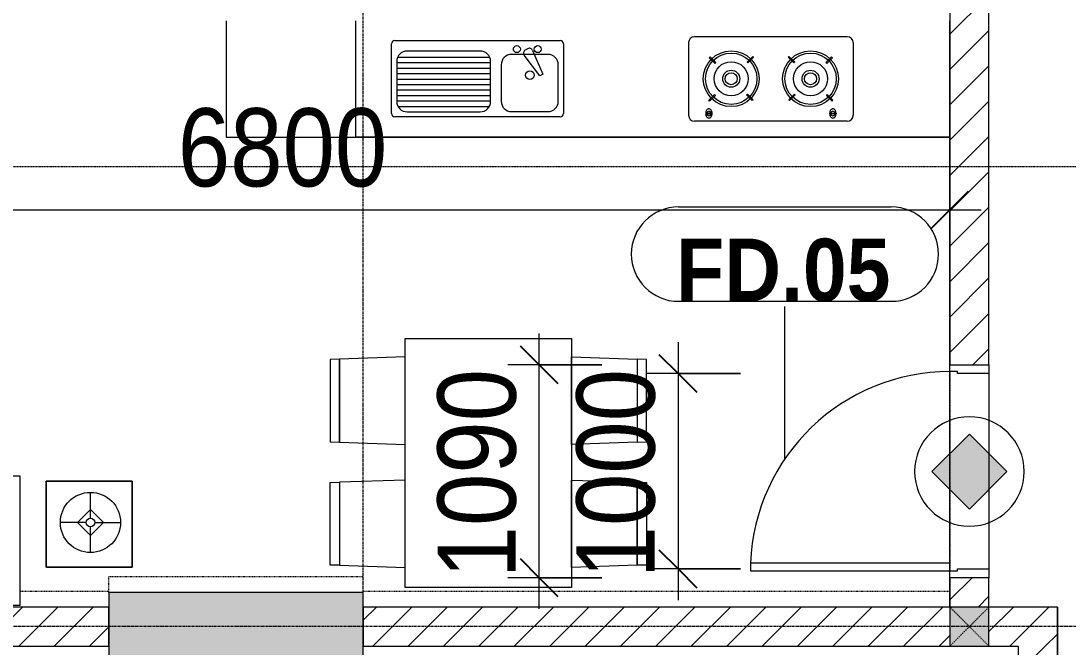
# Model space of a CAD drawing. Header units: millimetres. Extents: x 1591 to 240306, y -15958 to 82755.
# Drawn here: x 48104 to 53459, y 45232 to 48437 of the extents above; entities that cross this region are included whole.
import ezdxf

# ---------------------------------------------------------------- set-up
doc = ezdxf.new("R2010")
doc.units = ezdxf.units.MM
for name, pattern in [('Dash', [6, 3, -3]), ('Dash 1_8_', [6.35, 3.175, -3.175]), ('Dash Dot 3_16_', [7.9375, 4.7625, -1.5875, 0, -1.5875]), ('Grid Line', [22.225, 12.7, -3.175, 3.175, -3.175])]:
    doc.linetypes.add(name, pattern=pattern)
for name, color, linetype, lineweight in [('0-1', 7, 'Continuous', 5), ('A-ANNO-DIMS', 211, 'Continuous', 9), ('A-ANNO-DIMS-160', 211, 'Continuous', 9), ('A-ANNO-NOTE', 131, 'Continuous', 9), ('A-AREA', 32, 'Dash 1_8_', 9), ('A-DETL-GENF-2', 1, 'Continuous', 9), ('A-DOOR-3', 1, 'Continuous', 9), ('A-DOOR-FRAM-1', 1, 'Continuous', 9), ('A-DOOR-IDEN', 31, 'Continuous', 9), ('A-FLOR', 192, 'Continuous', 9), ('A-FLOR-2', 9, 'Continuous', 9), ('A-WALL', 113, 'Continuous', 9), ('A-WALL-3', 113, 'Continuous', 18), ('A-WALL-PATT-2', 111, 'Continuous', 9), ('G-ANNO-SYMB-1', 111, 'Dash Dot 3_16_', 18), ('I-FURN', 30, 'Continuous', 9), ('I-FURN-1', 254, 'Continuous', 9), ('S-COLS', 52, 'Continuous', 9), ('S-COLS-1', 52, 'Continuous', 5), ('S-COLS-2', 7, 'Continuous', 18), ('S-COLS-5', 52, 'Continuous', 18), ('S-COLS-HDLN', 52, 'Dash', 9), ('S-GRID-1', 1, 'Grid Line', 9)]:
    doc.layers.add(name, color=color, linetype=linetype, lineweight=lineweight)
doc.styles.add('Arial_B_3', font='arialbd_0.ttf', dxfattribs={"width": 0.9, "height": 320})
doc.styles.add('UTM Avo', font='UTM Avo.ttf', dxfattribs={"width": 0.9, "height": 400})
doc.dimstyles.new('1_Dim_chi_tiet_2_5_1', dxfattribs={"dimscale": 304.8, "dimtxt": 399.720379, "dimasz": 0.629921, "dimexe": 0.524934, "dimexo": 0.0625, "dimgap": 0.052493, "dimtad": 1, "dimdec": 0, "dimrnd": 5, "dimzin": 0, "dimdsep": 46, "dimtxsty": 'UTM Avo', "dimblk1": 'OBLIQUE', "dimblk2": 'OBLIQUE', "dimsah": 1, "dimcen": 0.09, "dimdle": 0.524934, "dimazin": 0, "dimtfac": 1, "dimtdec": 4, "dimtix": 1, "dimtmove": 0, "dimatfit": 3, "dimfxl": 1.049869, "dimfxlon": 1, "dimtvp": 1, "dimtolj": 1, "dimtzin": 0, "dimarcsym": 2})
pattern_1 = [(45, (11001.35, 0), (-90.50967, 90.50967), [])]

# ---------------------------------------------------------------- blocks, each defined once
blk = doc.blocks.new('NCV_TKTC_KET CAU_rvt-1-TKCS_MB TẦNG 3-4')
at = {"layer": 'S-COLS-1'}
blk.add_hatch(color=256, dxfattribs=at).paths.add_polyline_path([(38852.6, 45161.9), (38852.6, 45511.9), (37552.6, 45511.9), (37552.6, 45161.9), (38382.5, 45161.9)])
at = {"layer": 'S-COLS-2'}
for p, q in [((37552.6, 45511.9), (37552.6, 45161.9)), ((38852.6, 45511.9), (37552.6, 45511.9)), ((38852.6, 45161.9), (38852.6, 45511.9))]:
    blk.add_line(p, q, dxfattribs=at)
blk = doc.blocks.new('LOBBY_SOFA_1 - LOBBY_SOFA_1-901220-TKCS_MB TẦNG 3-4')
at = {"layer": 'I-FURN'}
for p, q in [((-2556, 0), (-2556, -660)), ((-708, 0), (-2556, 0)), ((-708, -660), (-708, 0)), ((-2457, -66), (-2457, -660)), ((-807, -66), (-2457, -66)), ((-807, -660), (-807, -66)), ((-807, -143), (-2457, -143)), ((-1907, -143), (-1907, -660)), ((-1357, -143), (-1357, -660)), ((-3128.2, -193.5), (-2688.2, -193.5)), ((-3128.2, -633.5), (-3128.2, -193.5)), ((-2688.2, -193.5), (-2688.2, -633.5)), ((-2915.4, -269), (-2915.4, -401)), ((-2915.4, -357), (-2981.4, -423)), ((-2849.4, -423), (-2915.4, -357)), ((-2937.4, -423), (-3069.4, -423)), ((-2981.4, -423), (-2915.4, -489)), ((-2915.4, -489), (-2849.4, -423)), ((-2893.4, -423), (-2761.4, -423)), ((-2915.4, -445), (-2915.4, -577)), ((-2688.2, -633.5), (-3128.2, -633.5)), ((-2556, -660), (-708, -660)), ((-2172.3, -1064.5), (-2172.3, -1504.5)), ((-1160.3, -1020.5), (-2128.3, -1020.5)), ((-1116.3, -1504.5), (-1116.3, -1064.5)), ((-2128.3, -1548.5), (-1160.3, -1548.5))]:
    blk.add_line(p, q, dxfattribs=at)
for radius in [154, 22]:
    blk.add_circle((-2915.4, -423), radius, dxfattribs=at)
for centre, start, end in [((-2128.3, -1064.5), 90, 180), ((-1160.3, -1064.5), 0, 90), ((-2128.3, -1504.5), 180, 270), ((-1160.3, -1504.5), 270, 0)]:
    blk.add_arc(centre, 44, start, end, dxfattribs=at)
at = {"layer": 'I-FURN-1'}
for p, q in [((-708, 0), (-2556, 0)), ((-2556, 0), (-2556, -660)), ((-708, -660), (-708, 0)), ((-2688.2, -193.5), (-3128.2, -193.5)), ((-3128.2, -193.5), (-3128.2, -633.5)), ((-2688.2, -633.5), (-2688.2, -193.5)), ((-3128.2, -633.5), (-2688.2, -633.5)), ((-2556, -660), (-708, -660)), ((-2172.3, -1064.5), (-2172.3, -1504.5)), ((-1160.3, -1020.5), (-2128.3, -1020.5)), ((-1116.3, -1504.5), (-1116.3, -1064.5)), ((-2128.3, -1548.5), (-1160.3, -1548.5))]:
    blk.add_line(p, q, dxfattribs=at)
for centre, start, end in [((-2128.3, -1064.5), 90, 180), ((-1160.3, -1064.5), 0, 90), ((-2128.3, -1504.5), 180, 270), ((-1160.3, -1504.5), 270, 0)]:
    blk.add_arc(centre, 44, start, end, dxfattribs=at)
blk = doc.blocks.new('HE BEP A1 - HE BEP A 2-V192-TKCS_MB TẦNG 3-4')
at = {"layer": 'I-FURN'}
for p, q in [((0, 594.4), (0, 0)), ((662.4, 0), (662.4, 594.4)), ((662.4, 0), (662.4, 594.4)), ((862.4, 494.4), (1706.9, 494.4)), ((2364, 483.2), (2364, 111.2)), ((3175.6, 513.2), (2394, 513.2)), ((3205.6, 483.2), (3205.6, 111.2)), ((844.9, 120.7), (844.9, 476.9)), ((1298.3, 440.1), (924.9, 440.1)), ((1541.1, 452.3), (1528.6, 445.1)), ((1566.6, 443.1), (1618.1, 322.3)), ((1724.4, 476.9), (1724.4, 120.7)), ((871.5, 386.8), (871.5, 182.3)), ((871.5, 380.9), (1351.6, 380.9)), ((876.4, 408.9), (1346.8, 408.9)), ((1351.6, 182.3), (1351.6, 386.8)), ((1644.4, 423.2), (1459, 423.2)), ((1602.7, 313.4), (1523.8, 418.4)), ((2474.5, 410.3), (2470.1, 405.9)), ((2470.1, 405.9), (2499.2, 376.7)), ((2503.6, 381.1), (2474.5, 410.3)), ((2499.2, 376.7), (2503.6, 381.1)), ((2692.1, 413), (2663, 383.9)), ((2663, 383.9), (2667.3, 379.5)), ((2667.3, 379.5), (2696.5, 408.6)), ((2696.5, 408.6), (2692.1, 413)), ((2873.2, 408.6), (2877.5, 413)), ((2902.3, 379.5), (2873.2, 408.6)), ((2877.5, 413), (2906.7, 383.9)), ((2906.7, 383.9), (2902.3, 379.5)), ((3066, 381.1), (3095.1, 410.3)), ((3070.4, 376.7), (3066, 381.1)), ((3099.5, 405.9), (3070.4, 376.7)), ((3095.1, 410.3), (3099.5, 405.9)), ((871.5, 352.9), (1351.6, 352.9)), ((871.5, 324.9), (1351.6, 324.9)), ((1405.6, 369.9), (1405.6, 183.2)), ((1618.1, 322.3), (1602.7, 313.4)), ((1697.8, 183.2), (1697.8, 369.9)), ((871.5, 296.9), (1351.6, 296.9)), ((871.5, 268.9), (1351.6, 268.9)), ((871.5, 240.9), (1351.6, 240.9)), ((2467.4, 188.3), (2496.5, 217.4)), ((2496.5, 217.4), (2500.9, 213)), ((2660.2, 215.8), (2664.6, 220.2)), ((2689.3, 186.7), (2660.2, 215.8)), ((2664.6, 220.2), (2693.7, 191.1)), ((2905, 220.2), (2875.9, 191.1)), ((2880.3, 186.7), (2909.4, 215.8)), ((2909.4, 215.8), (2905, 220.2)), ((3073.1, 217.4), (3068.7, 213)), ((3102.3, 188.3), (3073.1, 217.4)), ((871.5, 212.9), (1351.6, 212.9)), ((871.5, 184.9), (1351.6, 184.9)), ((2471.8, 183.9), (2467.4, 188.3)), ((2500.9, 213), (2471.8, 183.9)), ((2693.7, 191.1), (2689.3, 186.7)), ((2875.9, 191.1), (2880.3, 186.7)), ((3068.7, 213), (3097.9, 183.9)), ((3097.9, 183.9), (3102.3, 188.3)), ((877.9, 156.9), (1345.2, 156.9)), ((924.9, 128.9), (1298.3, 128.9)), ((1459, 129.9), (1644.4, 129.9)), ((2451.6, 122.3), (2451.6, 118.3)), ((2484.1, 122.3), (2451.6, 122.3)), ((2451.6, 118.3), (2484.1, 118.3)), ((2484.1, 118.3), (2484.1, 122.3)), ((3085.5, 118.3), (3085.5, 122.3)), ((3085.5, 122.3), (3118, 122.3)), ((3118, 118.3), (3085.5, 118.3)), ((3118, 122.3), (3118, 118.3)), ((1706.9, 103.2), (862.4, 103.2)), ((3175.6, 81.2), (2394, 81.2)), ((0, 0), (662.4, 0)), ((3700, 0), (662.4, 0))]:
    blk.add_line(p, q, dxfattribs=at)
for centre, radius in [((1485.9, 449.9), 17.8), ((1592.6, 449.9), 17.8), ((2581.9, 298.5), 142.6), ((2581.9, 298.5), 131.3), ((2987.7, 298.5), 142.6), ((2987.7, 298.5), 131.3), ((2581.9, 298.5), 87.2), ((2987.7, 298.5), 87.2), ((1552.8, 316.6), 22.2), ((2581.9, 298.5), 43.6), ((2581.9, 298.5), 30.9), ((2987.7, 298.5), 43.6), ((2987.7, 298.5), 30.9)]:
    blk.add_circle(centre, radius, dxfattribs=at)
for centre, radius, start, end in [((862.4, 476.9), 17.5, 90, 180), ((1706.9, 476.9), 17.5, 0, 90), ((2394, 483.2), 30, 90, 180), ((3175.6, 483.2), 30, 360, 90), ((924.9, 386.8), 53.3, 90, 180), ((1298.3, 386.8), 53.3, 360, 90), ((1537.5, 429.7), 17.8, 119.9521, 219.4618), ((1549.9, 436.9), 17.8, 20.5379, 119.9521), ((1459, 369.9), 53.3, 90, 180), ((1644.4, 369.9), 53.3, 360, 90), ((924.9, 182.3), 53.3, 180, 270), ((1298.3, 182.3), 53.3, 270, 360), ((1459, 183.2), 53.3, 180, 270), ((1644.4, 183.2), 53.3, 270, 360), ((862.4, 120.7), 17.5, 180, 270), ((1706.9, 120.7), 17.5, 270, 360), ((2394, 111.2), 30, 180, 270), ((2485.1, 120.7), 33.5, 163.9419, 180), ((2485.1, 120.7), 33.5, 180, 196.0581), ((2476.6, 123.1), 24.7, 145.204, 163.9419), ((2476.6, 118.2), 24.7, 196.0581, 214.796), ((2467.8, 120.3), 11.6, 9.9102, 170.0898), ((2467.8, 120.3), 11.6, 189.7177, 350.2823), ((2471.3, 126.9), 18.1, 120.7976, 145.204), ((2467.9, 132.6), 11.5, 90, 120.7976), ((2467.9, 132.6), 11.5, 59.2024, 90), ((2464.5, 126.9), 18.1, 34.796, 59.2024), ((2459.1, 123.1), 24.7, 16.0581, 34.796), ((2459.1, 118.2), 24.7, 325.204, 343.9419), ((2450.6, 120.7), 33.5, 0, 16.0581), ((2450.6, 120.7), 33.5, 343.9419, 0), ((3119, 120.7), 33.5, 163.9419, 180), ((3119, 120.7), 33.5, 180, 196.0581), ((3110.5, 123.1), 24.7, 145.204, 163.9419), ((3110.5, 118.2), 24.7, 196.0581, 214.796), ((3105.2, 126.9), 18.1, 120.7976, 145.204), ((3101.8, 120.3), 11.6, 9.9102, 170.0898), ((3101.8, 120.3), 11.6, 189.7177, 350.2823), ((3101.8, 132.6), 11.5, 90, 120.7976), ((3101.8, 132.6), 11.5, 59.2024, 90), ((3098.4, 126.9), 18.1, 34.796, 59.2024), ((3093, 123.1), 24.7, 16.0581, 34.796), ((3093, 118.2), 24.7, 325.204, 343.9419), ((3084.5, 120.7), 33.5, 0, 16.0581), ((3084.5, 120.7), 33.5, 343.9419, 0), ((3175.6, 111.2), 30, 270, 0), ((2471.3, 114.5), 18.1, 214.796, 239.2024), ((2467.9, 108.8), 11.5, 239.2024, 270), ((2467.9, 108.8), 11.5, 270, 300.7976), ((2464.5, 114.5), 18.1, 300.7976, 325.204), ((3105.2, 114.5), 18.1, 214.796, 239.2024), ((3101.8, 108.8), 11.5, 239.2024, 270), ((3101.8, 108.8), 11.5, 270, 300.7976), ((3098.4, 114.5), 18.1, 300.7976, 325.204)]:
    blk.add_arc(centre, radius, start, end, dxfattribs=at)
at = {"layer": 'I-FURN-1'}
for p, q in [((0, 594.4), (0, 0)), ((0, 0), (3700, 0))]:
    blk.add_line(p, q, dxfattribs=at)
blk = doc.blocks.new('RES_BAN AN 1 - RES_BAN AN 1-885813-TKCS_MB TẦNG 3-4')
at = {"layer": 'I-FURN-1'}
for p, q in [((-425, 1275), (425, 1275)), ((-425, 0), (-425, 1275)), ((425, 1275), (425, 0)), ((-425, 1180), (-761.9, 1168.8)), ((-425, 732.5), (-425, 1180)), ((425, 1180), (761.9, 1168.8)), ((425, 732.5), (425, 1180)), ((-761.9, 1168.8), (-809.6, 1167.2)), ((-809.6, 1167.2), (-809.6, 745.3)), ((-761.9, 1168.8), (-761.9, 743.8)), ((-761.9, 743.8), (-761.9, 1168.8)), ((761.9, 1168.8), (761.9, 743.8)), ((761.9, 1168.8), (761.9, 743.8)), ((809.6, 1167.2), (761.9, 1168.8)), ((809.6, 745.3), (809.6, 1167.2)), ((-809.6, 745.3), (-761.9, 743.8)), ((-761.9, 743.8), (-425, 732.5)), ((761.9, 743.8), (425, 732.5)), ((761.9, 743.8), (809.6, 745.3)), ((-809.6, 536.9), (-761.9, 538.5)), ((-809.6, 115.1), (-809.6, 536.9)), ((-425, 549.7), (-761.9, 538.5)), ((-761.9, 538.5), (-761.9, 113.5)), ((-761.9, 538.5), (-761.9, 113.5)), ((-425, 102.3), (-425, 549.7)), ((425, 549.7), (761.9, 538.5)), ((425, 102.3), (425, 549.7)), ((761.9, 538.5), (761.9, 113.5)), ((761.9, 538.5), (809.6, 536.9)), ((761.9, 113.5), (761.9, 538.5)), ((809.6, 536.9), (809.6, 115.1)), ((-761.9, 113.5), (-809.6, 115.1)), ((-761.9, 113.5), (-425, 102.3)), ((761.9, 113.5), (425, 102.3)), ((809.6, 115.1), (761.9, 113.5)), ((425, 0), (-425, 0))]:
    blk.add_line(p, q, dxfattribs=at)
blk = doc.blocks.new('NCV_TKTC_TANG 3 - 4_rvt-2-TKCS_MB TẦNG 3-4')
at = {"layer": 'A-FLOR-2'}
for p, q in [((41852.6, 47842.6), (41852.6, 48436.9)), ((41852.6, 45436.9), (41852.6, 47842.6))]:
    blk.add_line(p, q, dxfattribs=at)
at = {"layer": 'I-FURN-1'}
for name, p in [('HE BEP A1 - HE BEP A 2-V192-TKCS_MB TẦNG 3-4', (38152.6, 47842.6)), ('RES_BAN AN 1 - RES_BAN AN 1-885813-TKCS_MB TẦNG 3-4', (39492.6, 45536.9))]:
    blk.add_blockref(name, p, dxfattribs=at)
at = {"layer": 'I-FURN-1', "rotation": 180}
blk.add_blockref('LOBBY_SOFA_1 - LOBBY_SOFA_1-901220-TKCS_MB TẦNG 3-4', (34542.6, 45446.9), dxfattribs=at)
blk = doc.blocks.new('G1_SOF - BO TRU - 200x200-3054293-TKCS_MB TẦNG 3-4')
at = {"layer": 'S-COLS'}
blk.add_hatch(color=256, dxfattribs=at).paths.add_polyline_path([(100, -100), (100, 100), (-100, 100), (-100, -100)])
at = {"layer": 'S-COLS-5'}
for p, q in [((100, 100), (-100, 100)), ((-100, 100), (-100, -100)), ((100, -100), (100, 100)), ((-100, -100), (100, -100))]:
    blk.add_line(p, q, dxfattribs=at)
at = {"layer": 'S-COLS-HDLN'}
for p, q in [((100, 100), (-100, -100)), ((-100, 100), (100, -100))]:
    blk.add_line(p, q, dxfattribs=at)
blk = doc.blocks.new('FD_05 - FD_05-1000x2200mm-835433-TKCS_MB TẦNG 3-4')
at = {"layer": 'A-DETL-GENF-2'}
for p, q in [((510, -100), (470, -100)), ((470, -100), (470, -1120)), ((510, -1120), (510, -100)), ((470, -1120), (510, -1120))]:
    blk.add_line(p, q, dxfattribs=at)
blk.add_arc((510, -100), 1020, 180, 267.7525, dxfattribs=at)
at = {"layer": 'A-DOOR-FRAM-1'}
for p, q in [((-545, 100), (-500, 100)), ((-545, -100), (-545, 100)), ((-500, 100), (-500, -60)), ((500, 100), (545, 100)), ((500, -60), (500, 100)), ((545, 100), (545, -100)), ((-510, -100), (-545, -100)), ((-500, -60), (-510, -60)), ((-510, -60), (-510, -100)), ((510, -60), (500, -60)), ((510, -100), (510, -60)), ((545, -100), (510, -100))]:
    blk.add_line(p, q, dxfattribs=at)
blk = doc.blocks.new('HDNDCT_GHI CHÚ CỬA CHỐNG CHÁY EI30 - HDNDCT_GHI CHÚ CỬA CHỐNG CHÁY EI30-2461928-TKCS_MB TẦNG 3-4')
at = {"layer": 'A-ANNO-NOTE'}
blk.add_hatch(color=256, dxfattribs=at).paths.add_polyline_path([(-1.2, 0), (0, 1.2), (1.2, 0), (0, -1.2)])
for p, q in [((0, 1.2), (-1.2, 0)), ((1.2, 0), (0, 1.2)), ((-1.2, 0), (0, -1.2)), ((0, -1.2), (1.2, 0))]:
    blk.add_line(p, q, dxfattribs=at)
for start, end in [(360, 180), (180, 360)]:
    blk.add_arc((0, 0), 1.75, start, end, dxfattribs=at)
blk = doc.blocks.new('DIMBLOCK278-TKCS_MB TẦNG 3-4')
at = {"layer": 'A-ANNO-DIMS-160'}
for p, q in [((51464.1, 46791.9), (51464.1, 45471.9)), ((51784.1, 46631.9), (51304.1, 46631.9)), ((51464.1, 46631.9), (51784.1, 46631.9)), ((51784.1, 45631.9), (51304.1, 45631.9)), ((51464.1, 45631.9), (51784.1, 45631.9))]:
    blk.add_line(p, q, dxfattribs=at)
at = {"layer": 'A-ANNO-DIMS-160', "lineweight": 25}
for p, q in [((51464.1, 46631.9), (51368.1, 46727.9)), ((51464.1, 46631.9), (51560.1, 46535.9)), ((51464.1, 45631.9), (51368.1, 45727.9)), ((51464.1, 45631.9), (51560.1, 45535.9))]:
    blk.add_line(p, q, dxfattribs=at)
at = {"layer": 'A-ANNO-DIMS-160', "color": 0, "insert": (50944.5, 45584.2), "char_height": 400, "width": 1314.636, "attachment_point": 1, "rotation": 90, "line_spacing_factor": 1.110334, "style": 'UTM Avo'}
blk.add_mtext('1000', dxfattribs=at)
blk = doc.blocks.new('_Oblique')
at = {"color": 0, "linetype": 'ByBlock', "lineweight": -2}
blk.add_line((-0.5, -0.5), (0.5, 0.5), dxfattribs=at)
blk = doc.blocks.new('DIMBLOCK279-TKCS_MB TẦNG 3-4')
at = {"layer": 'A-ANNO-DIMS-160'}
for p, q in [((50753.7, 45426.9), (50753.7, 46836.9)), ((51073.7, 46676.9), (50593.7, 46676.9)), ((50753.7, 46676.9), (51073.7, 46676.9)), ((51073.7, 45586.9), (50593.7, 45586.9)), ((50753.7, 45586.9), (51073.7, 45586.9))]:
    blk.add_line(p, q, dxfattribs=at)
at = {"layer": 'A-ANNO-DIMS-160', "lineweight": 25}
for p, q in [((50753.7, 46676.9), (50657.7, 46772.9)), ((50753.7, 46676.9), (50849.7, 46580.9)), ((50753.7, 45586.9), (50657.7, 45682.9)), ((50753.7, 45586.9), (50849.7, 45490.9))]:
    blk.add_line(p, q, dxfattribs=at)
at = {"layer": 'A-ANNO-DIMS-160', "color": 0, "insert": (50234.1, 45584.2), "char_height": 400, "width": 1314.636, "attachment_point": 1, "rotation": 90, "line_spacing_factor": 1.110334, "style": 'UTM Avo'}
blk.add_mtext('1090', dxfattribs=at)
blk = doc.blocks.new('STN_Door Tag - STN_Door Tag-1788670-TKCS_MB TẦNG 3-4')
at = {"layer": 'A-DOOR-IDEN'}
for p, q in [((-3.37, 1.495), (3.431, 1.495)), ((-3.37, -1.524), (3.431, -1.524))]:
    blk.add_line(p, q, dxfattribs=at)
for centre, start, end in [((-3.37, -0.015), 90, 270), ((3.431, -0.015), 270, 90)]:
    blk.add_arc(centre, 1.509, start, end, dxfattribs=at)
blk = doc.blocks.new('DIMBLOCK320-TKCS_MB TẦNG 3-4')
at = {"layer": 'A-ANNO-DIMS-160'}
for p, q in [((46053.9, 47790.3), (46053.9, 47310.3)), ((46053.9, 47470.3), (46053.9, 47790.3)), ((52854, 47790.3), (52854, 47310.3)), ((52854, 47470.3), (52854, 47790.3)), ((45893.9, 47470.3), (53014, 47470.3))]:
    blk.add_line(p, q, dxfattribs=at)
at = {"layer": 'A-ANNO-DIMS-160', "lineweight": 25}
for p, q in [((46053.9, 47470.3), (46149.9, 47566.3)), ((52854, 47470.3), (52950, 47566.3)), ((46053.9, 47470.3), (45957.9, 47374.3)), ((52854, 47470.3), (52758, 47374.3))]:
    blk.add_line(p, q, dxfattribs=at)
at = {"layer": 'A-ANNO-DIMS-160', "color": 0, "insert": (48906.2, 47989.9), "char_height": 400, "width": 1314.636, "attachment_point": 1, "line_spacing_factor": 1.110334, "style": 'UTM Avo'}
blk.add_mtext('6800', dxfattribs=at)

msp = doc.modelspace()

# ---------------------------------------------------------------- hatches: boundary and pattern name
at = {"layer": 'A-WALL-PATT-2'}
h = msp.add_hatch(dxfattribs=at)
h.set_pattern_fill('FP_1', color=256, style=0, pattern_type=2)
h.set_pattern_definition(pattern_1)
h.paths.add_polyline_path([(53054, 45436.9), (53054, 45586.9), (52854, 45586.9), (52854, 45436.9)])
h.paths.add_polyline_path([(53054, 46676.9), (53054, 49486.9), (52854, 49486.9), (52854, 46676.9)])
h = msp.add_hatch(dxfattribs=at)
h.set_pattern_fill('FP_1', color=256, style=0, pattern_type=2)
h.set_pattern_definition(pattern_1)
h.paths.add_polyline_path([(48553.9, 45236.9), (48553.9, 45436.9), (45353.9, 45436.9), (45353.9, 45236.9), (47178.9, 45236.9), (47178.9, 45240.3), (47228.9, 45240.3), (47228.9, 45236.9), (47771.8, 45236.9)])
h = msp.add_hatch(dxfattribs=at)
h.set_pattern_fill('FP_1', color=256, style=0, pattern_type=2)
h.set_pattern_definition(pattern_1)
h.paths.add_polyline_path([(53403.9, 45236.9), (53403.9, 45436.9), (53054, 45436.9), (53054, 45236.9), (53203.9, 45236.9)])
h.paths.add_polyline_path([(52607.9, 45236.9), (52854, 45236.9), (52854, 45436.9), (49853.9, 45436.9), (49853.9, 45236.9)])
h = msp.add_hatch(dxfattribs=at)
h.set_pattern_fill('FP_1', color=256, style=0, pattern_type=2)
h.set_pattern_definition(pattern_1)
h.paths.add_polyline_path([(53403.9, 42336.9), (53403.9, 45236.9), (53203.9, 45236.9), (53203.9, 42336.9)])

# ---------------------------------------------------------------- linework, layer by layer
at = {"layer": 'A-AREA'}
for p, q in [((52854, 48436.9), (52854, 47842.6)), ((52854, 47842.6), (52854, 46897.3)), ((52854, 46641.9), (52854, 45621.9)), ((48553.9, 45593.4), (49853.9, 45593.4)), ((48553.9, 45511.9), (48553.9, 45593.4)), ((48553.9, 45516.8), (48099.9, 45516.8)), ((52854, 45516.8), (49853.9, 45516.8))]:
    msp.add_line(p, q, dxfattribs=at)
at = {"layer": 'A-DOOR-IDEN'}
msp.add_line((52010.6, 46196.6), (52010.6, 46975.3), dxfattribs=at)
at = {"layer": 'A-FLOR'}
msp.add_line((53404, 45436.9), (53404, 42336.9), dxfattribs=at)
at = {"layer": 'A-WALL'}
for p, q in [((52854, 45621.9), (52854, 46641.9)), ((53054, 46631.9), (53054, 45631.9))]:
    msp.add_line(p, q, dxfattribs=at)
at = {"layer": 'A-WALL-3'}
for p, q in [((52854, 50336.9), (52854, 46676.9)), ((53054, 46676.9), (53054, 49486.9)), ((52854, 46676.9), (53054, 46676.9)), ((52854, 45586.9), (52854, 45436.9)), ((53054, 45586.9), (52854, 45586.9)), ((53054, 45436.9), (53054, 45586.9)), ((48553.9, 45436.9), (46053.9, 45436.9)), ((48553.9, 45236.9), (48553.9, 45436.9)), ((52854, 45436.9), (49853.9, 45436.9)), ((49853.9, 45436.9), (49853.9, 45236.9)), ((53403.9, 45436.9), (53054, 45436.9)), ((53403.9, 42336.9), (53403.9, 45436.9)), ((47228.9, 45236.9), (48553.9, 45236.9)), ((49853.9, 45236.9), (52854, 45236.9)), ((53054, 45236.9), (53203.9, 45236.9)), ((53203.9, 45236.9), (53203.9, 42336.9))]:
    msp.add_line(p, q, dxfattribs=at)
at = {"layer": 'G-ANNO-SYMB-1'}
msp.add_line((39749.2, 47691.5), (145928.2, 47691.5), dxfattribs=at)
at = {"layer": 'S-GRID-1'}
for p, q in [((49853.9, 19175.3), (49853.9, 76690.4)), ((139245.7, 45336.9), (45492.6, 45336.9))]:
    msp.add_line(p, q, dxfattribs=at)

# ---------------------------------------------------------------- block references
at = {"layer": '0-1'}
for name in ['NCV_TKTC_KET CAU_rvt-1-TKCS_MB TẦNG 3-4', 'NCV_TKTC_TANG 3 - 4_rvt-2-TKCS_MB TẦNG 3-4']:
    msp.add_blockref(name, (11001.4, 0), dxfattribs=at)
at = {"layer": 'A-ANNO-NOTE', "xscale": 160, "yscale": 160, "zscale": 160}
msp.add_blockref('HDNDCT_GHI CHÚ CỬA CHỐNG CHÁY EI30 - HDNDCT_GHI CHÚ CỬA CHỐNG CHÁY EI30-2461928-TKCS_MB TẦNG 3-4', (52954, 46130.3), dxfattribs=at)
at = {"layer": 'A-DOOR-3', "rotation": 269.9999999999999}
msp.add_blockref('FD_05 - FD_05-1000x2200mm-835433-TKCS_MB TẦNG 3-4', (52954, 46131.9), dxfattribs=at)
at = {"layer": 'A-DOOR-IDEN', "xscale": 159.9999999999999, "yscale": 159.9999999999999, "zscale": 159.9999999999999}
msp.add_blockref('STN_Door Tag - STN_Door Tag-1788670-TKCS_MB TẦNG 3-4', (52005.7, 47245.6), dxfattribs=at)
at = {"layer": 'S-COLS'}
msp.add_blockref('G1_SOF - BO TRU - 200x200-3054293-TKCS_MB TẦNG 3-4', (52954, 45336.9), dxfattribs=at)

# ---------------------------------------------------------------- texts
at = {"layer": 'A-DOOR-IDEN', "insert": (52002.4, 47160.2), "char_height": 320, "width": 1124.64, "attachment_point": 5, "line_spacing_factor": 0.936439, "style": 'Arial_B_3'}
msp.add_mtext('\\pt7.2,14.4,21.6,28.8,36,43.2,50.4,57.6,64.8,72,79.2,86.4,93.6,100.8,108,115.2,122.4,129.6,136.8,144,151.2,158.4,165.6,172.8,180,187.2,194.4,201.6,208.8,216,223.2,230.4;FD.05', dxfattribs=at)

# ---------------------------------------------------------------- dimensions: what is measured, and where the dimension line sits
at = {"layer": 'A-ANNO-DIMS'}
dim = msp.add_linear_dim(base=(52854, 47470.3), p1=(46053.9, 47790.3), p2=(52854, 47790.3), dimstyle='1_Dim_chi_tiet_2_5_1', override={"dimpost": '<>', "dimfxl": 6800.071331}, dxfattribs=at)
dim.commit()
dim.dimension.update_dxf_attribs({"geometry": 'DIMBLOCK320-TKCS_MB TẦNG 3-4', "text_midpoint": (49454, 47693.3)})
for base, p1, p2, override, picture, middle in [((50753.7, 46676.9), (51073.7, 45586.9), (51073.7, 46676.9), {"dimpost": '<>', "dimfxl": 1090}, 'DIMBLOCK279-TKCS_MB TẦNG 3-4', (50530.7, 46131.9)), ((51464.1, 45631.9), (51784.1, 46631.9), (51784.1, 45631.9), {"dimpost": '<>', "dimfxl": 1000}, 'DIMBLOCK278-TKCS_MB TẦNG 3-4', (51241.1, 46131.9))]:
    dim = msp.add_linear_dim(base=base, p1=p1, p2=p2, angle=90, dimstyle='1_Dim_chi_tiet_2_5_1', override=override, dxfattribs=at)
    dim.commit()
    dim.dimension.update_dxf_attribs({"geometry": picture, "text_midpoint": middle})

doc.saveas('drawing.dxf')
